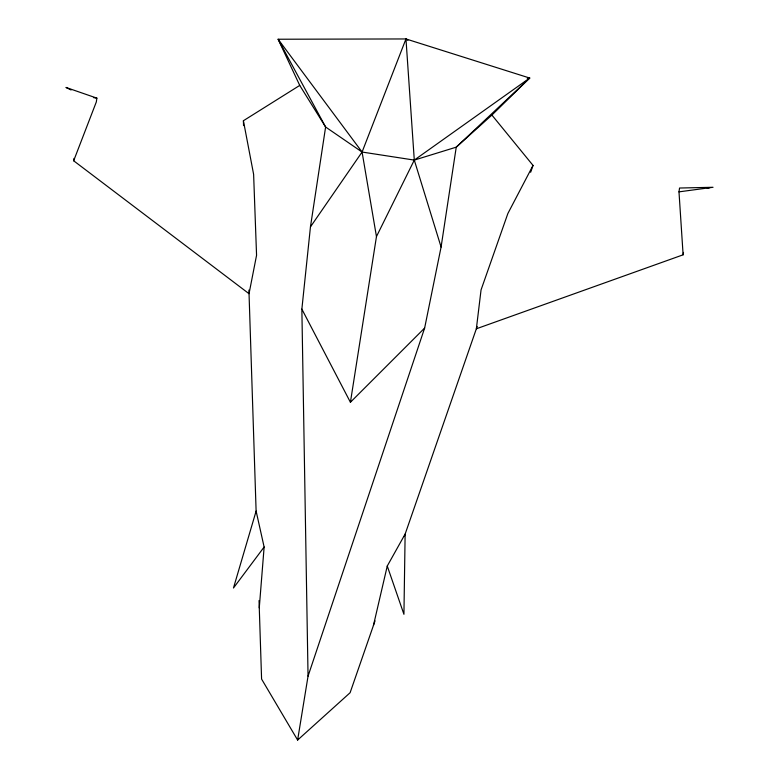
<?xml version="1.0" encoding="UTF-8"?>
<svg xmlns="http://www.w3.org/2000/svg" width="779" height="779" viewBox="0 0 779 779"><rect width="100%" height="100%" fill="white"/><g stroke="black" fill="none" stroke-linecap="round" stroke-linejoin="round"><path stroke-width="1.17" d="M259.271 607.824L264.13 547.024L256.116 511.092L233.476 587.999L264.13 547.024M301.863 309.127L310.451 226.884L325.612 127.006L278.113 39.232L405.966 38.95L529.691 78.046L491.9 115.058L456.241 147.163L414.292 160.094L362.079 152.041L325.612 127.006L299.74 85.408L278.113 39.232L362.079 152.041L376.461 236.582L350.414 402.266L301.863 309.127L308.046 676.143L297.627 740.05L261.588 679.074L259.037 600.57M71.113 89.984L65.962 87.443L96.878 98.135L96.314 101.961L73.664 160.776L249.037 293.712L256.564 255.278L253.613 174.311L243.399 120.735L299.74 85.408M678.986 191.858L679.551 188.031L713.038 187.281L678.986 191.858L683.115 254.811L476.358 328.787L481.052 289.915L507.859 213.534L533.031 165.421L491.9 115.058M73.664 160.776L74.024 158.38M308.046 676.143L424.633 328.066L441.089 247.04L456.241 147.163L529.691 78.046L527.286 78.251M683.115 254.811L683.485 252.415M373.443 625.44L387.26 566.021L405.129 534.082L403.931 614.3L387.26 566.021M375.03 620.873L350.102 692.726L297.627 740.05M404.34 536.371L477.147 326.498M530.645 172.276L533.031 165.421M407.894 40.381L405.966 38.95L362.079 152.041L310.451 226.884M376.461 236.582L414.292 160.094L529.691 78.046M350.414 402.266L424.633 328.066M707.128 188.109L709.494 187.778M93.529 97.618L96.878 98.135M441.089 247.04L414.292 160.094L405.966 38.95M243.399 120.735L243.554 125.575M248.92 290.08L256.194 513.517"/></g></svg>
